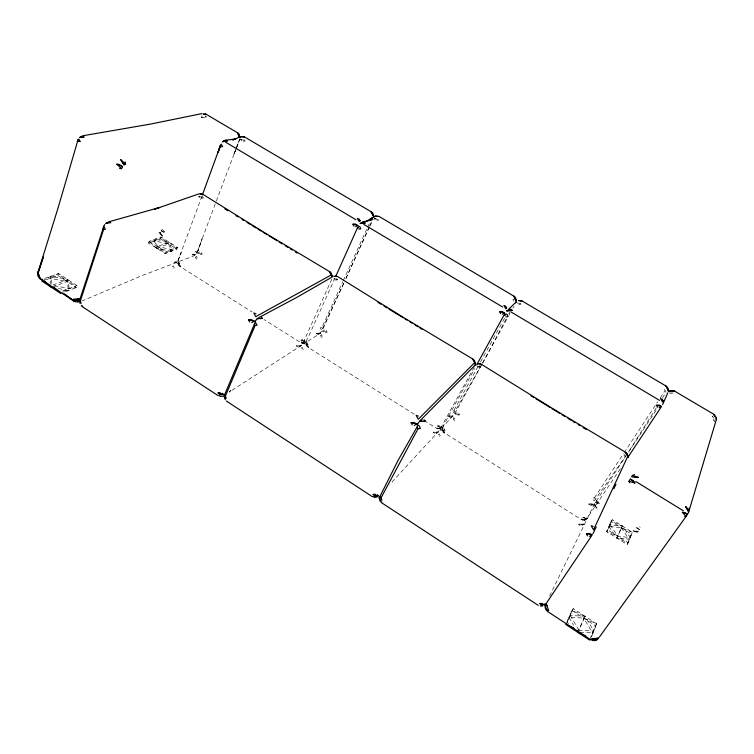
<?xml version="1.0" encoding="UTF-8"?>
<svg xmlns="http://www.w3.org/2000/svg" width="754" height="754" viewBox="0 0 754 754"><rect width="100%" height="100%" fill="white"/><g stroke="black" fill="none" stroke-linecap="round" stroke-linejoin="round"><path stroke-width="0.57" stroke-dasharray="3.77 2.83" d="M195.069 251.101L196.888 253.156L195.069 251.101L197.718 251.534L202.129 238.726L197.718 251.534L195.72 254.598L193.439 256.087L143.09 275.182L81.771 301.053M203.014 117.841L201.45 117.539L201.799 115.909L206.681 117.059L205.154 115.748M628.289 542.823L629.194 539.204L632.389 532.333L612.248 519.713L606.631 531.608L627.121 544.511L628.289 542.823L632.389 532.333L621.155 527.677L608.893 526.443L611.117 521.382L622.295 526.009L630.363 537.527L618.007 536.358L606.631 531.608L610.033 524.765L622.295 526.009L616.847 538.045L628.289 542.823L607.771 529.911L612.248 519.713M201.959 196.115L178.01 260.667L177.614 262.185L178.246 264.777L179.678 266.341L252.1 312.005M46.041 279.772L57.879 275.53L58.492 273.551L76.946 285.568L76.314 287.547L61.762 293.108M63.477 291.185L68.623 290.488L67.078 281.525L67.7 279.546L50.65 276.341L43.958 280.12M639.684 529.808L635.669 526.358L636.781 528.168L639.684 529.808L640.316 527.913L639.684 526.65M566.81 622.493L573.266 608.61L596.64 623.831L591.419 637.196M148.472 243.08L149.094 241.299L161.026 237.048L177.463 247.35L176.822 249.103L165.126 253.57L148.472 243.08L160.404 238.811L161.026 237.048L168.594 243.947L171.026 251.318L177.463 247.35L165.767 251.789L165.126 253.57L157.416 246.539L155.107 239.159L160.404 238.811L176.822 249.103L169.226 242.194L155.107 239.159L154.485 240.931L156.785 248.32L171.026 251.318L171.667 249.555L169.226 242.194L157.416 246.539L156.785 248.32L149.094 241.299L154.485 240.931L168.594 243.947L169.226 242.194M197.737 250.771L215.917 202.11M216.323 201.026L236.266 148.312M582.842 520.09L581.145 519.11L584.916 519.431L584.68 520.053L582.842 520.09L581.089 519.459L443.032 431.948L442.183 428.347L443.277 425.812L474.643 368.612M306.642 341.637L306.086 343.117L306.718 344.389L308.235 344.616L307.434 342.702M236.69 147.209L239.602 139.518L237.048 146.578M235.587 149.923L233.58 155.126L236.615 147.643M235.983 148.887L239.602 139.518M178.01 260.667L181.186 252.581L177.774 260.988L178.123 263.363L179.424 263.466L178.641 261.61M590.08 639.062L595.33 625.669L596.64 623.831L583.634 618.044L568.94 617.394L570.231 615.528L584.925 616.197L593.85 630.947L591.07 637.055M627.121 544.511L631.239 534.002L611.117 521.382M580.005 632.352L592.531 632.804L593.85 630.947L579.034 630.401L584.925 616.197L571.984 610.467L565.83 624.482M577.724 632.267L584.925 616.197M621.155 527.677L629.194 539.204L616.847 538.045L622.295 526.009M573.266 608.61L567.131 622.606L570.797 625M369.149 226.945L345.841 278.66M369.63 225.889L372.476 219.555M331.817 279.093L303.485 341.996L301.11 345.577L229.122 392.174M335.03 277.972L310.007 333.362C308.367 337.283 303.249 343.381 307.952 347.226L414.775 414.587M343.862 282.91L321.704 330.365L320.13 327.82L321.788 327.688L342.778 281.713M343.268 280.639L367.189 228.245M367.679 227.18L370.12 221.836M343.692 283.4L322.099 330.789L319.734 333.654L304.974 343.051L302.608 343.4L300.714 342.655L264.004 319.517M345.935 278.49L369.469 227.029M596.64 623.831L592.531 632.804L583.634 618.044M637.62 532.588L638.195 531.344L633.077 530.854L637.62 532.588L635.933 533.153M369.941 226.059L373.192 219.282M161.893 229.159L165.475 232.571L163.646 232.402L161.111 230.752L161.893 229.159L163.411 229.339M549.609 595.999L594.491 503.851L626.018 455.859M303.353 341.044L302.467 342.778L301.581 342.071L300.865 340.111L302.571 339.988M443.333 427.678L442.589 429.101L443.361 430.487L445.114 430.845L444.304 428.875M506.085 319.008L484.2 360.176L453.993 413.013L452.155 410.251L454.002 410.204L454.945 411.335M508.818 313.862L509.911 311.807M474.209 367.066L439.309 430.6L389.893 484.285M454.002 410.204L478.243 366.095M480.496 361.995L505.303 316.859M593.954 505.255L594.614 504.049L597.017 508.243L593.954 505.255L594.086 506.952M482.06 364.059L454.634 413.795L442.098 427.857L440.1 428.932L436.538 428.31L425.652 421.448M482.598 363.089L507.206 318.424M508.893 315.361L510.024 313.325M512.843 308.197L513.974 306.143M440.176 427.226L439.186 428.96L438.112 428.131L437.311 426.067L439.205 426.029M656.253 407.886L628.393 452.089M662.408 398.046L666.102 392.137L663.972 388.847L666.15 389.158M595.566 499.12L594.51 500.807L593.247 499.902L592.38 497.819L594.435 497.857L595.566 499.12L625.716 455.934M585.849 518.969L584.746 520.712L583.455 519.751L582.559 517.574L584.68 517.64M596.697 500.665L599.656 503.813L597.639 503.625L595.651 502.315L596.697 500.665L597.894 500.571M594.435 497.857L623.483 453.71M624.133 452.73L657.705 401.712M660.287 397.792L664.811 390.921M628.525 452.061L657.535 408.131M620.325 468.781L586.386 519.308M606.631 531.608L607.771 529.911M438.253 434.907L439.111 433.833L440.92 437.094L439.139 436.528M301.129 348.273L302.156 347.358L303.843 350.478L302.005 349.847M440.1 428.932L440.59 428.508L436.943 428.187L438.366 428.998M229.244 391.873L231.016 390.515L229.31 391.741M581.862 525.642L584.03 524.153L578.638 524.134L579.958 525.529M593.832 504.058L591.758 505.491L589.92 505.397L588.629 504.087L593.832 504.058L588.629 504.087L592.408 504.303M435.991 433.475L438.121 432.061L433.182 432.221L434.247 433.427M453.003 415.963L450.949 417.33L449.261 417.292L448.215 416.142L453.003 415.963L448.215 416.142L451.787 416.312M172.119 266.756L173.297 265.983L174.871 268.971L172.986 268.301M320.441 333.042L318.414 334.342L316.859 334.361L316.03 333.362L320.441 333.042L316.03 333.362L319.423 333.475M298.999 346.925L301.11 345.577L296.567 345.888L297.406 346.944M158.774 232.92L159.933 232.185L162.468 236.209L158.774 232.92L159.075 234.569M165.126 253.57L171.667 249.555L157.416 246.539M444.087 429.111L445.039 430.92L442.786 431.128L440.336 429.94L442.438 428.649M458.724 413.154L459.629 414.898L457.452 415.105L455.124 413.927L457.141 412.702M52.441 286.944L67.078 281.525L58.492 273.551L50.037 278.339L51.225 286.209M194.984 255.012L192.082 254.777L195.72 254.598L192.082 254.777L194.626 255.361M307.161 342.882L308.132 344.672L305.983 344.898L303.353 343.579L305.483 342.391M326.237 330.459L327.17 332.194L325.087 332.41L322.589 331.129L324.635 329.988M178.312 261.742L179.301 263.504L177.237 263.74L174.466 262.326L176.615 261.223M201.309 252.486L202.251 254.192L200.262 254.428L197.623 253.042L199.687 251.977M584.878 519.968L586.537 519.242M300.073 346.011L296.567 345.888L301.11 345.577M62.394 291.101L76.946 285.568M156.785 248.32L168.594 243.947M54.316 285.738L69.264 288.49L76.314 287.547L67.7 279.546L52.017 285.314L50.65 276.341L50.037 278.339L67.078 281.525M44.656 278.471L58.492 273.551M586.442 517.772L586.998 518.658L583.813 519.025L582.625 517.451L584.821 517.348M436.886 432.4L433.182 432.221L438.121 432.061M441.071 426.255L441.891 427.301L440.355 427.716L438.658 427.556L437.395 425.963L439.422 425.803M304.522 340.299L305.577 341.468L302.297 341.637L300.978 340.026L302.844 339.809M243.372 141.337L245.182 140.989L243.834 139.245L240.507 139.198L241.676 140.744M201.704 198.274L203.514 197.953L202.11 196.228L198.698 196.247L199.97 197.699M375.162 219.81L374.21 218.368L377.5 218.33L378.791 220.074L376.83 220.375M582.559 524.379L578.638 524.134L584.03 524.153M335.558 280.111L337.528 279.847L336.18 278.132M518.827 304.475L520.957 304.22L519.732 302.486M478.102 367.255L480.232 367.038L478.96 365.341M669.712 393.371L673.152 393.032M201.45 117.539L206.681 117.059M636.781 531.419L633.077 530.854L638.195 531.344M440.59 428.508L436.943 428.187M584.916 519.431L581.145 519.11M301.44 342.75L304.974 343.051L301.44 342.75L302.608 343.4M514.831 299.621L512.937 299.451L513.757 301.468M58.284 288.594L68.623 290.488L69.264 288.49L67.7 279.546M626.056 455.228L623.907 454.813L624.755 456.915M440.336 429.94L445.039 430.92M455.124 413.927L459.629 414.898M303.353 343.579L308.132 344.672M322.589 331.129L327.17 332.194M174.466 262.326L179.301 263.504M197.623 253.042L202.251 254.192M582.625 517.451L586.998 518.658M437.395 425.963L441.891 427.301M300.978 340.026L305.577 341.468M476.547 365.841L480.232 367.038M337.528 279.847L332.806 278.226L333.843 279.564M198.698 196.247L203.514 197.953M516.49 302.618L520.957 304.22M374.21 218.368L378.791 220.074M595.651 502.315L599.656 503.813M240.507 139.198L245.182 140.989M161.111 230.752L165.475 232.571M149.094 241.299L165.767 251.789M57.879 275.53L76.314 287.547M571.984 610.467L595.33 625.669M180.658 266.596L178.934 265.436L178.264 262.26L180.658 266.596L178.264 262.26M308.659 347.292L306.991 346.171L306.275 342.891L308.659 347.292L306.275 342.891M443.032 431.948L444.615 433.022L442.259 428.536L442.315 430.336M160.677 233.495L162.468 236.209L159.933 232.185M714.179 418.442L712.144 416.057L714.462 421.477L713.67 420.308M595 505.237L597.017 508.243L594.614 504.049M321.788 327.688L322.571 328.697M610.033 524.765L618.007 536.358M608.893 526.443L616.847 538.045M444.615 433.022L442.259 428.536M570.231 615.528L579.034 630.401M568.94 617.394L573.624 625.33M239.64 140.169L239.301 139.565A4.449 3.186 6.2 0 0 240.036 138.51M453.936 417.678L453.135 418.696L453.993 420.251L455.689 420.817L453.936 417.678M321.44 334.767L320.478 335.634L321.317 337.151L323.08 337.764L321.44 334.767M196.502 256.577L195.39 257.312L196.219 258.792L198.029 259.451L196.502 256.577"/><path stroke-width="1.13" d="M239.791 137.398L237.698 132.883L239.009 137.209L239.791 137.398L239.178 134.25L237.698 132.883L205.927 114.108L203.043 113.995M38.02 273.457L43.355 256.907L37.907 272.741L38.181 271.808L39.283 276.972L38.152 276.426L37.7 274.984L38.02 273.457L39.283 276.972M669.015 391.43L674.707 391.175C664.283 393.079 670.315 389.187 674.707 391.175L713.887 414.332L716.121 417.424L716.3 419.705L688.685 511.975L685.64 506.481L689.373 510.383L689.25 508.177M79.349 298.716L73.411 299.291L75.212 300.658L79.113 300.318L79.349 298.716L77.426 298.584M79.67 300.054L79.839 303.136L81.178 303.325L79.67 300.054L103.864 226.323L105.362 229.197L103.609 229.461L80.273 301.185M597.168 638.798L596.97 639.665L594.963 640.542L592.795 640.561L590.655 639.486M77.191 141.384L79.999 141.45L79.142 139.678L78.171 139.311L57.992 208.189L37.907 272.741M42.658 279.187L42.045 281.204L60.782 293.485L54.401 287.547M220.234 145.286L218.066 152.459L221.111 144.089L222.637 146.512L220.96 146.832M254.258 324.173L255.135 325.417L257.133 325.257L255.295 322.09L224.569 394.813L224.032 396.434L225.408 399.752M202.355 195.032L220.243 145.965M545.425 604.953C544.501 607.272 545.594 610.109 547.734 611.353M475.039 365.2L475.359 364.371M515.67 302.901L516.283 301.393M224.683 397.961L226.294 398.3L225.38 396.104L255.135 325.417M357.726 227.274L335.954 275.926M662.662 404.53L667.752 392.919M596.197 526.971L592.964 533.691M613.916 488.686L615.952 484.285M121.535 168.708L122.506 166.643L119.179 164.391L116.851 164.183L121.535 168.708L119.537 168.396M687.855 513.776L688.591 512.22M379.969 496.434L379.196 497.979L380.025 499.666L381.958 500.185L379.969 496.434L398.197 460.157L418.15 425.096L419.413 426.085L420.374 428.574L418.102 428.621L416.971 427.179M632.408 475.388L631.663 476.877L638.252 477.339L632.408 475.388L634.566 474.605M357.952 228.104L358.923 226.209L359.931 226.813L360.723 228.848L358.847 229.093M381.015 497.904L418.102 428.621M476.839 364.606L504.558 314.069M504.812 315.709L505.896 313.796L507.122 314.531L508.007 316.68L505.915 316.84M416.99 424.926L419.092 421.835M628.94 481.278L630.353 479.101L633.464 480.75L634.896 483.05L628.94 481.278L629.741 482.805M685.98 516.415L687.394 514.266L685.009 512.56L682.342 512.315L685.98 516.415L684.528 516.565M628.101 457.018L660.994 407.33M254.927 321.59L257.048 318.819L259.574 317.227L296.642 297.491L332.146 277.038M546.631 602.832L591.815 535.519M103.788 226.012L104.815 224.532M599.289 637.243L686.64 515.689M597.488 639.392L598.535 638.11L591.937 638.808L593.624 640.127L595.679 640.174L597.488 639.392L591.937 638.808M516.603 301.506L508.667 309.234M475.557 364.682L420.251 420.487M79.717 137.586L80.461 136.889L83.948 137.021L79.717 137.586L82.638 135.795L150.414 124.108L201.883 113.618M377.339 496.801L374.653 497.489L373.126 496.434M107.907 223.184L105.984 223.429L106.889 222.76L110.8 222.807L110.141 221.799M222.703 141.714L223.665 141.017L227.208 141.017L226.454 140.235L224.88 140.404L222.703 141.714L227.208 141.017M477.169 363.946L479.45 363.541L481.014 364.276L479.016 363.946M373.73 216.945L369.667 219.725L375.181 216.115L378.847 216.426L375.181 216.115L366.482 221.242L372.137 219.555L362.42 222.176L360.214 223.561L365.134 222.986L364.144 222.062L362.42 222.176M589.505 536.414L592.003 534.718L589.289 533.464L586.433 533.709L587.545 535.915M421.448 421.316L419.478 421.392L422.042 419.695M506.839 310.827L509.073 309.366L510.967 309.319L512.22 310.412L506.839 310.827L512.22 310.412M659.156 407.773L661.296 406.378L659.062 405.021L656.536 405.266L657.479 407.264M105.984 223.429L108.463 221.921L159.688 207.454L154.476 209.226L198.792 193.929L202.392 194.23L200.328 193.806M414.266 425.463L416.811 423.927L413.805 422.476L411.1 422.73L412.259 424.917M502.371 314.248L504.558 312.976L502.079 311.477L499.676 311.732L500.656 313.702M251.742 322.58L254.324 321.176L251.082 319.555L248.518 319.828L249.706 321.977M125.569 164.042L120.763 159.66L124.033 164.872L125.569 164.042L125.164 161.903M355.671 226.747L357.886 225.569L355.209 223.947L352.919 224.221L353.928 226.162M360.214 223.561L361.373 222.948L365.134 222.986M257.048 318.819L262.373 318.386L261.431 317.18M223.316 396.001L220.46 396.491L219.244 395.652M232.826 139.876L240.799 136.634L244.353 136.936L240.799 136.634M668.986 391.694L670.796 390.977M544.284 603.888L545.029 604.727L541.268 605.264L539.855 603.511L542.371 603.464M232.873 139.952L235.936 138.84L224.88 140.404M377.386 494.747L378.489 495.793L374.653 496.179L373.136 494.398L375.435 494.256M419.478 421.392L425.388 421.175L424.116 419.733M222.166 393.239L223.561 394.474L219.687 394.719L218.085 392.909L220.177 392.702M333.579 276.247L337.292 276.567L335.257 276.181M597.074 638.412L598.535 638.11M77.794 301.402L79.698 301.242L77.982 302.062L74.938 301.647M77.926 301.393L79.915 301.232M260.243 318.556L262.373 318.386M203.806 114.269L205.927 114.108M423.418 421.241L425.388 421.175M540.373 606.037L542.494 606.037M576.556 630.287L577.724 632.267L580.005 632.352M634.953 477.112L638.252 477.339M81.262 136.823L83.948 137.021M73.411 299.291L79.113 300.318M586.433 533.709L592.003 534.718M411.1 422.73L416.811 423.927M248.518 319.828L254.324 321.176M539.855 603.511L545.029 604.727M656.536 405.266L661.296 406.378M499.676 311.732L504.558 312.976M373.136 494.398L378.489 495.793M352.919 224.221L357.886 225.569M218.085 392.909L223.561 394.474M593.219 526.349L591.164 525.726L593.53 529.855L627.922 456.019L628.186 457.471L625.763 452.626L627.29 453.776L628.186 457.471M418.281 416.057L416.123 415.35L418.281 419.252L474.794 362.495L475.34 364.078L474.52 360.525L472.89 359.328L475.34 364.078M256.011 313.758L253.778 312.976L255.757 316.671L331.345 274.89L332.146 276.577L331.392 273.165L329.668 271.921L332.146 276.577M682.342 512.315L687.394 514.266M116.851 164.183L122.506 166.643M573.954 628.12L565.83 624.482L589.675 640.099M577.724 632.267L585.896 635.942M244.833 137.105L371.599 212.025M379.187 216.511L514.105 296.256M522.183 301.034L666.093 386.086M225.625 142.195L355.907 219.734M363.73 224.343L502.673 307.048M511.024 311.968L659.533 400.355M330.073 271.93L264.522 232.656L202.93 194.343M473.126 359.234L403.626 317.566L337.688 276.577M625.811 452.409L551.985 408.131L481.231 364.182M224.88 208.924L227.897 210.771M235.945 215.682L237.953 216.907M241.977 219.357L243.985 220.592M247.001 222.43L250.026 224.268M252.034 225.503L256.058 227.953M258.066 229.178L261.082 231.026M263.089 232.251L267.114 234.701M269.131 235.936L277.17 240.846M279.187 242.072L282.203 243.91M285.219 245.747L288.235 247.595M290.243 248.82L292.25 250.045M295.276 251.893L297.283 253.118M378.018 302.42L381.015 304.248M384.012 306.077L387.019 307.915M389.017 309.131L403.004 317.67M405.002 318.895L407 320.111M410.006 321.939L412.004 323.164M415.002 324.993L417.999 326.821M419.997 328.047L421.995 329.262M531.042 395.841L534.039 397.678M536.037 398.894L550.043 407.443M552.041 408.659L560.043 413.541M562.041 414.766L565.038 416.594M568.035 418.423L571.042 420.261M573.04 421.477L575.038 422.702M578.035 424.53L580.043 425.756M583.04 427.584L586.037 429.412M381.882 502.164L379.978 500.986L379.092 497.018M635.839 481.523L683.294 510.778M81.243 305.323L82.629 306.181M39.755 278.641L73.788 300.931L68.444 296.916M81.932 306.426L218.189 395.69M226.37 401.053L372.467 496.763M381.241 502.513L538.281 605.405M547.724 611.588L590.721 639.75M63.986 293.579L66.663 295.587M65.984 295.125L74.288 301.411M371.251 211.94L372.91 213.231L373.673 216.587L371.251 211.94L373.673 216.587M513.926 296.275L515.5 297.519L516.32 301.006L513.926 296.275L515.84 300.054M666.093 386.208L667.563 387.405L668.449 391.034L666.093 386.208L668.27 389.479L668.449 391.034M630.353 479.101L634.896 483.05M44.241 280.667L51.395 287.331M78.171 139.311L79.999 141.45M546.084 603.596L548.742 610.551L546.725 609.449A5.702 4.901 44.4 0 1 546.084 603.596L547.065 605.707M625.763 452.626L626.998 454.294M472.89 359.328L473.88 360.808M224.569 394.813L225.38 396.104M685.64 506.481L688.685 511.975M102.959 228.387L103.609 229.461M329.668 271.921L330.441 273.24M124.033 164.872L120.763 159.66M714.83 416.34L713.887 414.332L714.858 416.481M40.075 277.406L40.999 279.395L39.255 277.972L38.633 276.294M238.716 135.4L239.009 137.209M716.215 417.839L716.3 419.705M239.574 136.069A4.449 3.186 6.2 0 1 240.14 137.256M663.19 400.996L662.634 402.118L660.523 398.574L662.257 399.234L663.19 400.996M506.641 307.924L505.849 308.857L503.898 305.483L505.717 306.199L506.641 307.924M360.139 220.818L359.149 221.582L357.339 218.368L359.224 219.141L360.139 220.818M518.582 300.526L522.013 301.044L518.582 300.526"/></g></svg>
